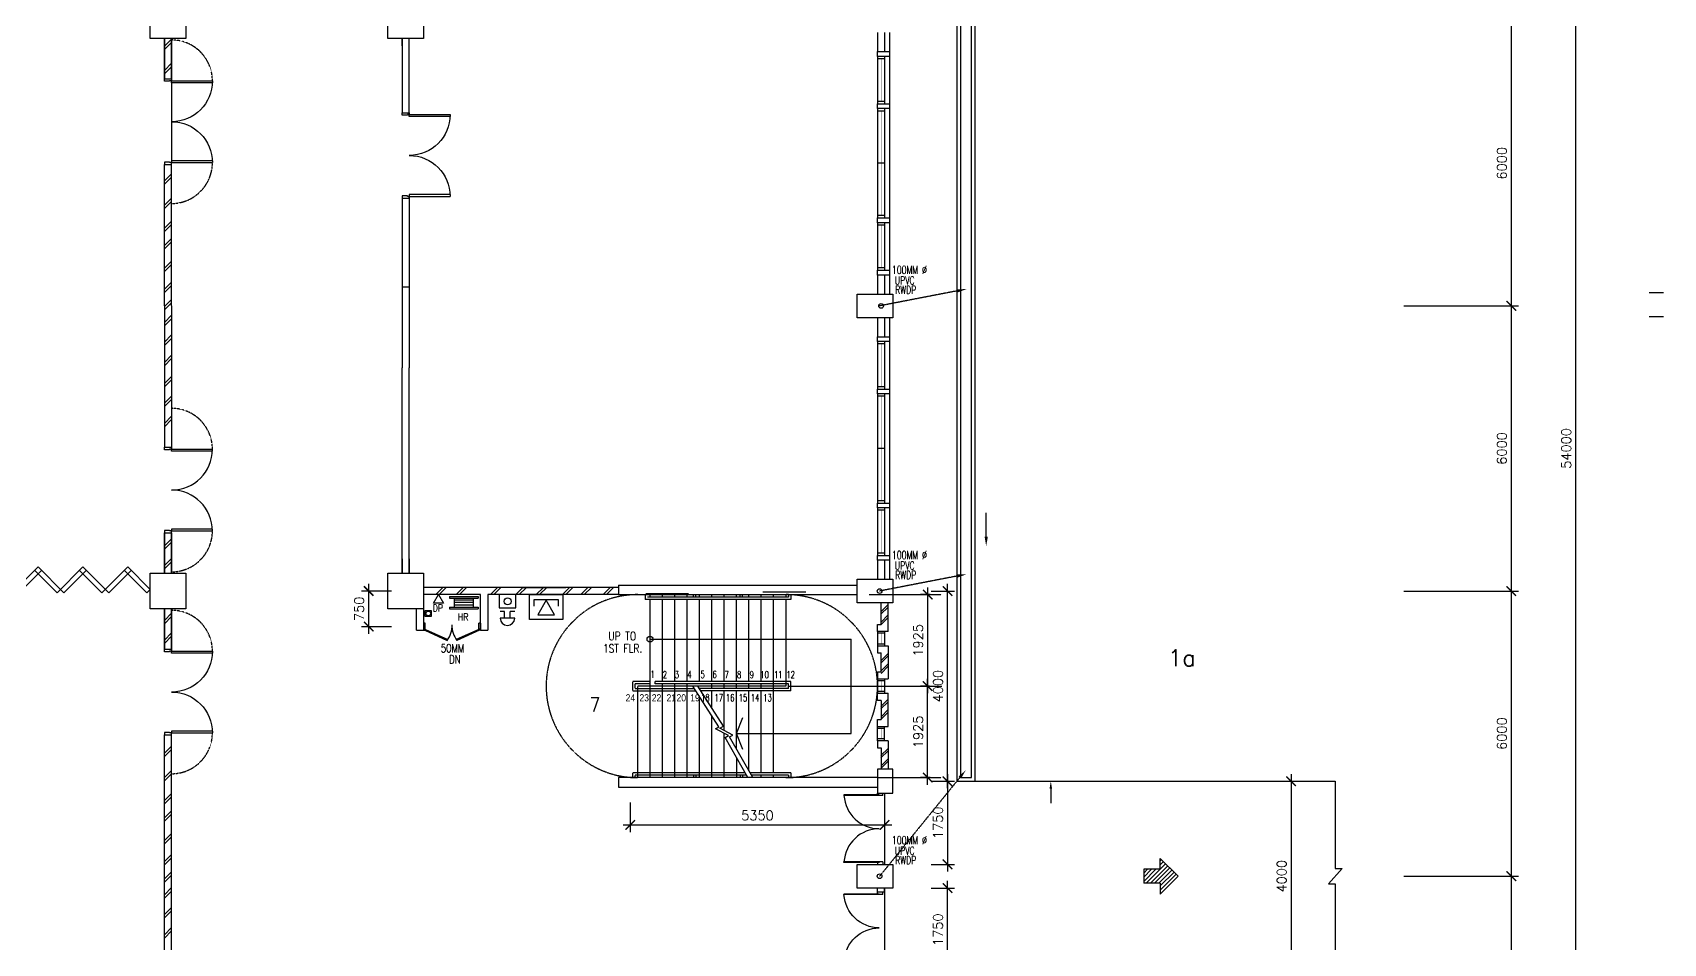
# Model space of a CAD drawing. Header units: feet. Extents: x 1463649 to 2957709, y -1501070 to -681589.
# Drawn here: x 1487370 to 1521673, y -821837 to -802674 of the extents above; entities that cross this region are included whole.
import ezdxf

# ---------------------------------------------------------------- set-up
doc = ezdxf.new("R2010")
doc.units = ezdxf.units.FT
doc.header["$LTSCALE"] = 13
doc.header["$MEASUREMENT"] = 0
for name, pattern in [('DIVIDE', [1.25, 0.5, -0.25, 0, -0.25, 0, -0.25]), ('HIDDEN', [0.375, 0.25, -0.125]), ('HIDDEN2', [0.1875, 0.125, -0.0625])]:
    doc.linetypes.add(name, pattern=pattern)
doc.layers.get('0').update_dxf_attribs({"linetype": 'CONTINUOUS'})
for name, color, linetype in [('-FF', 240, 'CONTINUOUS'), ('-HR', 4, 'CONTINUOUS'), ('AR1', 7, 'CONTINUOUS'), ('COL', 3, 'CONTINUOUS'), ('DIM', 7, 'CONTINUOUS'), ('DOOR', 5, 'CONTINUOUS'), ('DR', 7, 'CONTINUOUS'), ('DRAIN', 1, 'CONTINUOUS'), ('FIT', 5, 'CONTINUOUS'), ('GRID-T', 7, 'CONTINUOUS'), ('H', 1, 'CONTINUOUS'), ('partition', 7, 'CONTINUOUS'), ('PIPE', 5, 'DIVIDE'), ('PL', 5, 'CONTINUOUS'), ('RWDP', 145, 'CONTINUOUS'), ('SANI', 7, 'CONTINUOUS'), ('stair', 7, 'CONTINUOUS'), ('T25', 7, 'CONTINUOUS'), ('TEX', 2, 'CONTINUOUS'), ('WALL', 2, 'CONTINUOUS'), ('wall.2', 1, 'HIDDEN'), ('WIN', 5, 'CONTINUOUS')]:
    doc.layers.add(name, color=color, linetype=linetype)
doc.styles.add('ROMANS', font='romans')
doc.styles.get("Standard").update_dxf_attribs({"font": 'ROMANS.SHX'})
doc.styles.add('style5', font='dotfont.shx')
doc.dimstyles.new('STANDARD$0', dxfattribs={"dimscale": 0, "dimtxt": 8, "dimasz": 6, "dimexe": 1, "dimexo": 1, "dimgap": 3, "dimtad": 1, "dimdec": 0, "dimlfac": -1, "dimrnd": 1, "dimzin": 0, "dimdsep": 46, "dimtxsty": 'Standard', "dimcen": 0, "dimclrd": 5, "dimclre": 250, "dimadec": 0, "dimazin": 0, "dimtfac": 1, "dimtdec": 4, "dimtofl": 0, "dimtmove": 0, "dimatfit": 3, "dimfxl": 1, "dimtolj": 1, "dimtzin": 0, "dimarcsym": 0})

# ---------------------------------------------------------------- blocks, each defined once
blk = doc.blocks.new('_ARCHTICK')
at = {"color": 0, "linetype": 'ByBlock', "const_width": 0.15}
blk.add_lwpolyline([(-0.5, -0.5), (0.5, 0.5)], dxfattribs=at)
blk = doc.blocks.new('*D86')
at = {"layer": 'DIM', "color": 7, "lineweight": -2, "transparency": 16777216}
for p, q in [((1512693, -818424), (1513993, -818424)), ((1513843, -818274), (1513843, -822574)), ((1512693, -822424), (1513993, -822424))]:
    blk.add_line(p, q, dxfattribs=at)
at = {"layer": 'DIM', "color": 7, "lineweight": -2, "transparency": 16777216, "xscale": 200, "yscale": 200, "zscale": 200}
for p, rotation in [((1513843, -818424), 90), ((1513843, -822424), 270)]:
    blk.add_blockref('_ARCHTICK', p, dxfattribs=dict(at, rotation=rotation))
at = {"layer": 'DIM', "color": 7, "transparency": 16777216, "insert": (1513643, -820424), "char_height": 200, "attachment_point": 5, "rotation": 90, "style": 'ROMANS'}
blk.add_mtext('\\A1;4000', dxfattribs=at)
blk = doc.blocks.new('*D109')
at = {"layer": 'DIM', "color": 7, "lineweight": -2, "transparency": 16777216}
for p, q in [((1506271, -818424), (1506764, -818424)), ((1506614, -818274), (1506614, -820324)), ((1506271, -820174), (1506764, -820174))]:
    blk.add_line(p, q, dxfattribs=at)
at = {"layer": 'DIM', "color": 7, "lineweight": -2, "transparency": 16777216, "xscale": 200, "yscale": 200, "zscale": 200}
for p, rotation in [((1506614, -818424), 90), ((1506614, -820174), 270)]:
    blk.add_blockref('_ARCHTICK', p, dxfattribs=dict(at, rotation=rotation))
at = {"layer": 'DIM', "color": 7, "transparency": 16777216, "insert": (1506414, -819299), "char_height": 200, "attachment_point": 5, "rotation": 90, "style": 'ROMANS'}
blk.add_mtext('\\A1;1750', dxfattribs=at)
blk = doc.blocks.new('*D110')
at = {"layer": 'DIM', "color": 7, "lineweight": -2, "transparency": 16777216}
for p, q in [((1506271, -820674), (1506764, -820674)), ((1506614, -822574), (1506614, -820524)), ((1506271, -822424), (1506764, -822424))]:
    blk.add_line(p, q, dxfattribs=at)
at = {"layer": 'DIM', "color": 7, "lineweight": -2, "transparency": 16777216, "xscale": 200, "yscale": 200, "zscale": 200}
for p, rotation in [((1506614, -820674), 90), ((1506614, -822424), 270)]:
    blk.add_blockref('_ARCHTICK', p, dxfattribs=dict(at, rotation=rotation))
at = {"layer": 'DIM', "color": 7, "transparency": 16777216, "insert": (1506414, -821549), "char_height": 200, "attachment_point": 5, "rotation": 90, "style": 'ROMANS'}
blk.add_mtext('\\A1;1750', dxfattribs=at)
blk = doc.blocks.new('*D111')
at = {"layer": 'DIM', "color": 7, "lineweight": -2, "transparency": 16777216}
for p, q in [((1506614, -818574), (1506614, -814274)), ((1506271, -814424), (1506764, -814424)), ((1506271, -818424), (1506764, -818424))]:
    blk.add_line(p, q, dxfattribs=at)
at = {"layer": 'DIM', "color": 7, "lineweight": -2, "transparency": 16777216, "xscale": 200, "yscale": 200, "zscale": 200}
for p, rotation in [((1506614, -814424), 90), ((1506614, -818424), 270)]:
    blk.add_blockref('_ARCHTICK', p, dxfattribs=dict(at, rotation=rotation))
at = {"layer": 'DIM', "color": 7, "transparency": 16777216, "insert": (1506414, -816424), "char_height": 200, "attachment_point": 5, "rotation": 90, "style": 'ROMANS'}
blk.add_mtext('\\A1;4000', dxfattribs=at)
blk = doc.blocks.new('*D112')
at = {"layer": 'DIM', "color": 7, "lineweight": -2, "transparency": 16777216}
for p, q in [((1506251, -814499), (1506047, -814499)), ((1506197, -814349), (1506197, -816574)), ((1506235, -816424), (1506047, -816424))]:
    blk.add_line(p, q, dxfattribs=at)
at = {"layer": 'DIM', "color": 7, "lineweight": -2, "transparency": 16777216, "xscale": 200, "yscale": 200, "zscale": 200}
for p, rotation in [((1506197, -814499), 90), ((1506197, -816424), 270)]:
    blk.add_blockref('_ARCHTICK', p, dxfattribs=dict(at, rotation=rotation))
at = {"layer": 'DIM', "color": 7, "transparency": 16777216, "insert": (1505997, -815462), "char_height": 200, "attachment_point": 5, "rotation": 90, "style": 'ROMANS'}
blk.add_mtext('\\A1;1925', dxfattribs=at)
blk = doc.blocks.new('*D113')
at = {"layer": 'DIM', "color": 7, "lineweight": -2, "transparency": 16777216}
for p, q in [((1506197, -818499), (1506197, -816274)), ((1506235, -816424), (1506047, -816424)), ((1506251, -818349), (1506047, -818349))]:
    blk.add_line(p, q, dxfattribs=at)
at = {"layer": 'DIM', "color": 7, "lineweight": -2, "transparency": 16777216, "xscale": 200, "yscale": 200, "zscale": 200}
for p, rotation in [((1506197, -816424), 90), ((1506197, -818349), 270)]:
    blk.add_blockref('_ARCHTICK', p, dxfattribs=dict(at, rotation=rotation))
at = {"layer": 'DIM', "color": 7, "transparency": 16777216, "insert": (1505997, -817387), "char_height": 200, "attachment_point": 5, "rotation": 90, "style": 'ROMANS'}
blk.add_mtext('\\A1;1925', dxfattribs=at)
blk = doc.blocks.new('100FT')
at = {"layer": 'PIPE', "linetype": 'Continuous'}
blk.add_circle((0, 0), 50, dxfattribs=at)
blk = doc.blocks.new('A$C7CE3714C')
at = {"layer": 'FIT'}
blk.add_lwpolyline([(0, 0), (126, 0), (126, 126), (0, 126)], close=True, dxfattribs=at)
at = {"layer": 'FIT', "xscale": -1}
blk.add_blockref('100FT', (63, 66), dxfattribs=at)
blk = doc.blocks.new('*D114')
at = {"layer": 'DIM', "color": 7, "lineweight": -2, "transparency": 16777216}
for p, q in [((1494440, -815324), (1494440, -814274)), ((1494917, -814424), (1494290, -814424)), ((1494917, -815174), (1494290, -815174))]:
    blk.add_line(p, q, dxfattribs=at)
at = {"layer": 'DIM', "color": 7, "lineweight": -2, "transparency": 16777216, "xscale": 200, "yscale": 200, "zscale": 200}
for p, rotation in [((1494440, -814424), 90), ((1494440, -815174), 270)]:
    blk.add_blockref('_ARCHTICK', p, dxfattribs=dict(at, rotation=rotation))
at = {"layer": 'DIM', "color": 7, "transparency": 16777216, "insert": (1494240, -814799), "char_height": 200, "attachment_point": 5, "rotation": 90, "style": 'ROMANS'}
blk.add_mtext('\\A1;750', dxfattribs=at)
blk = doc.blocks.new('*D121')
at = {"layer": 'DIM', "color": 7, "lineweight": -2, "transparency": 16777216}
for p, q in [((1499942, -818876), (1499942, -819494)), ((1505292, -818876), (1505292, -819494)), ((1499792, -819344), (1505442, -819344))]:
    blk.add_line(p, q, dxfattribs=at)
at = {"layer": 'DIM', "color": 7, "lineweight": -2, "transparency": 16777216, "xscale": 200, "yscale": 200, "zscale": 200, "rotation": 180}
blk.add_blockref('_ARCHTICK', (1499942, -819344), dxfattribs=at)
at = {"layer": 'DIM', "color": 7, "lineweight": -2, "transparency": 16777216, "xscale": 200, "yscale": 200, "zscale": 200}
blk.add_blockref('_ARCHTICK', (1505292, -819344), dxfattribs=at)
at = {"layer": 'DIM', "color": 7, "transparency": 16777216, "insert": (1502617, -819144), "char_height": 200, "attachment_point": 5, "style": 'ROMANS'}
blk.add_mtext('\\A1;5350', dxfattribs=at)
blk = doc.blocks.new('DR-1800-B')
at = {"layer": 'DR'}
for p, q in [((-50, 0), (0, 0)), ((0, 0), (0, -150)), ((-1800, 0), (-1800, -150)), ((-1750, 0), (-1800, 0)), ((-1800, -150), (-1760, -150)), ((-1760, -150), (-1760, -110)), ((-1760, -110), (-1750, -110)), ((-1760, -150), (-1760, -1010)), ((-1720, -150), (-1760, -150)), ((-1750, -110), (-1750, 0)), ((-1720, -1009), (-1720, -150)), ((-80, -1009), (-80, -150)), ((-80, -150), (-40, -150)), ((-50, -110), (-50, 0)), ((-40, -110), (-50, -110)), ((-40, -150), (-40, -110)), ((-40, -150), (-40, -1010)), ((0, -150), (-40, -150))]:
    blk.add_line(p, q, dxfattribs=at)
for centre, start, end in [((-1760, -150), 270, 0), ((-40, -150), 180.0001, 270)]:
    blk.add_arc(centre, 860, start, end, dxfattribs=at)
blk = doc.blocks.new('D1500-1')
at = {"layer": 'DR'}
for p, q in [((38, 77), (38, 821)), ((38, 821), (50, 820)), ((50, 0), (50, 820)), ((1462, 821), (1450, 820)), ((1450, 0), (1450, 820)), ((1462, 77), (1462, 821)), ((38, 115), (0, 115)), ((50, 0), (0, 0)), ((50, 77), (38, 77)), ((1450, 77), (1462, 77)), ((1462, 115), (1500, 115)), ((1450, 0), (1500, 0))]:
    blk.add_line(p, q, dxfattribs=at)
for centre, start, end in [((5, 77), 0.0238, 86.5289), ((1495, 77), 93.4711, 179.9762)]:
    blk.add_arc(centre, 745, start, end, dxfattribs=at)
blk = doc.blocks.new('*D226')
at = {"layer": 'DIM', "color": 7, "lineweight": -2, "transparency": 16777216}
for p, q in [((1518473, -802274), (1518473, -808574)), ((1516212, -802424), (1518623, -802424)), ((1516212, -808424), (1518623, -808424))]:
    blk.add_line(p, q, dxfattribs=at)
at = {"layer": 'DIM', "color": 7, "lineweight": -2, "transparency": 16777216, "xscale": 200, "yscale": 200, "zscale": 200}
for p, rotation in [((1518473, -802424), 90), ((1518473, -808424), 270)]:
    blk.add_blockref('_ARCHTICK', p, dxfattribs=dict(at, rotation=rotation))
at = {"layer": 'DIM', "color": 7, "transparency": 16777216, "insert": (1518273, -805424), "char_height": 200, "attachment_point": 5, "rotation": 90, "style": 'ROMANS'}
blk.add_mtext('\\A1;6000', dxfattribs=at)
blk = doc.blocks.new('*D227')
at = {"layer": 'DIM', "color": 7, "lineweight": -2, "transparency": 16777216}
for p, q in [((1517080, -808424), (1518623, -808424)), ((1518473, -808274), (1518473, -814574)), ((1517080, -814424), (1518623, -814424))]:
    blk.add_line(p, q, dxfattribs=at)
at = {"layer": 'DIM', "color": 7, "lineweight": -2, "transparency": 16777216, "xscale": 200, "yscale": 200, "zscale": 200}
for p, rotation in [((1518473, -808424), 90), ((1518473, -814424), 270)]:
    blk.add_blockref('_ARCHTICK', p, dxfattribs=dict(at, rotation=rotation))
at = {"layer": 'DIM', "color": 7, "transparency": 16777216, "insert": (1518273, -811424), "char_height": 200, "attachment_point": 5, "rotation": 90, "style": 'ROMANS'}
blk.add_mtext('\\A1;6000', dxfattribs=at)
blk = doc.blocks.new('*D228')
at = {"layer": 'DIM', "color": 7, "lineweight": -2, "transparency": 16777216}
for p, q in [((1518473, -814274), (1518473, -820574)), ((1516212, -814424), (1518623, -814424)), ((1516212, -820424), (1518623, -820424))]:
    blk.add_line(p, q, dxfattribs=at)
at = {"layer": 'DIM', "color": 7, "lineweight": -2, "transparency": 16777216, "xscale": 200, "yscale": 200, "zscale": 200}
for p, rotation in [((1518473, -814424), 90), ((1518473, -820424), 270)]:
    blk.add_blockref('_ARCHTICK', p, dxfattribs=dict(at, rotation=rotation))
at = {"layer": 'DIM', "color": 7, "transparency": 16777216, "insert": (1518273, -817424), "char_height": 200, "attachment_point": 5, "rotation": 90, "style": 'ROMANS'}
blk.add_mtext('\\A1;6000', dxfattribs=at)
blk = doc.blocks.new('*D229')
at = {"layer": 'DIM', "color": 7, "lineweight": -2, "transparency": 16777216}
for p, q in [((1516212, -820424), (1518623, -820424)), ((1518473, -820274), (1518473, -826574)), ((1516212, -826424), (1518623, -826424))]:
    blk.add_line(p, q, dxfattribs=at)
at = {"layer": 'DIM', "color": 7, "lineweight": -2, "transparency": 16777216, "xscale": 200, "yscale": 200, "zscale": 200}
for p, rotation in [((1518473, -820424), 90), ((1518473, -826424), 270)]:
    blk.add_blockref('_ARCHTICK', p, dxfattribs=dict(at, rotation=rotation))
at = {"layer": 'DIM', "color": 7, "transparency": 16777216, "insert": (1518273, -823424), "char_height": 200, "attachment_point": 5, "rotation": 90, "style": 'ROMANS'}
blk.add_mtext('\\A1;6000', dxfattribs=at)
blk = doc.blocks.new('*D232')
at = {"layer": 'DIM', "color": 7, "lineweight": -2, "transparency": 16777216}
for p, q in [((1516599, -784424), (1519980, -784424)), ((1519830, -838574), (1519830, -784274)), ((1516599, -838424), (1519980, -838424))]:
    blk.add_line(p, q, dxfattribs=at)
at = {"layer": 'DIM', "color": 7, "lineweight": -2, "transparency": 16777216, "xscale": 200, "yscale": 200, "zscale": 200}
for p, rotation in [((1519830, -784424), 90), ((1519830, -838424), 270)]:
    blk.add_blockref('_ARCHTICK', p, dxfattribs=dict(at, rotation=rotation))
at = {"layer": 'DIM', "color": 7, "transparency": 16777216, "insert": (1519630, -811424), "char_height": 200, "attachment_point": 5, "rotation": 90, "style": 'ROMANS'}
blk.add_mtext('\\A1;54000', dxfattribs=at)
blk = doc.blocks.new('ALARM BELL')
at = {"layer": '-FF'}
for p, q in [((-159, 140), (153, 140)), ((-156, 0), (-60, 0)), ((-60, 140), (-60, 0)), ((60, 140), (60, 0)), ((60, 0), (152, 0))]:
    blk.add_line(p, q, dxfattribs=at)
blk.add_arc((-3, 135), 156, 1.8551, 178.1449, dxfattribs=at)
blk = doc.blocks.new('BREAK GLASS')
at = {"layer": '-FF'}
blk.add_lwpolyline([(-175, 281), (-175, 0), (175, 0), (175, 281)], close=True, dxfattribs=at)
blk.add_circle((2, 140), 73.3, dxfattribs=at)
blk = doc.blocks.new('FIREMAN INTERCOM')
at = {"layer": '-FF', "color": 3, "ltscale": 10}
for p, q in [((-350, 522), (350, 522)), ((-350, 0), (-350, 522)), ((350, 522), (350, 0)), ((350, 0), (-350, 0))]:
    blk.add_line(p, q, dxfattribs=at)
at = {"layer": '-FF', "ltscale": 10}
for p, q in [((-254, 281), (-254, 422)), ((-254, 422), (251, 422)), ((-1, 402), (-176, 100)), ((173, 100), (-1, 402)), ((251, 422), (251, 281)), ((-176, 100), (173, 100))]:
    blk.add_line(p, q, dxfattribs=at)

msp = doc.modelspace()

# ---------------------------------------------------------------- hatches: boundary and pattern name
at = {"layer": 'partition'}
h = msp.add_hatch(dxfattribs=at)
h.set_pattern_fill('ANSI31', color=0, scale=500, style=0)
h.set_pattern_definition([(45, (2173038.405, -1263356.09), (-44.194174, 44.194174), [])])
h.paths.add_polyline_path([(1511088.5, -820569.8), (1511088.5, -820800.6), (1511465, -820424.1), (1511088.5, -820047.6), (1511088.5, -820278.4), (1510741.4, -820278.4), (1510741.4, -820569.8)])

# ---------------------------------------------------------------- linework, layer by layer
at = {"layer": '-FF', "color": 0}
msp.add_lwpolyline([(1496012.8, -814677.1), (1495801.1, -814677.1), (1495907, -814493.8)], close=True, dxfattribs=at)
at = {"layer": '-HR', "color": 0}
for p, q in [((1496139.1, -814535.5), (1496739.1, -814535.5)), ((1496139.1, -814535.5), (1496139.1, -814575.5)), ((1496139.1, -814575.5), (1496739.1, -814575.5)), ((1496239.1, -814575.5), (1496239.1, -814760.9)), ((1496239.1, -814610.9), (1496639.1, -814610.9)), ((1496239.1, -814660.9), (1496639.1, -814660.9)), ((1496639.1, -814575.5), (1496639.1, -814760.9)), ((1496739.1, -814535.5), (1496739.1, -814575.5)), ((1496139.1, -814760.9), (1496739.1, -814760.9)), ((1496139.1, -814760.9), (1496139.1, -814800.9)), ((1496139.1, -814800.9), (1496739.1, -814800.9)), ((1496239.1, -814710.9), (1496639.1, -814710.9)), ((1496739.1, -814760.9), (1496739.1, -814800.9))]:
    msp.add_line(p, q, dxfattribs=at)
at = {"color": 0}
for p, q in [((1505392.2, -802674.1), (1505392.2, -808174.1)), ((1505392.2, -808674.1), (1505392.2, -814174.1)), ((1506817.2, -818424.1), (1514771.2, -818424.1)), ((1505292.2, -818674.1), (1505292.2, -820174.1)), ((1508787.2, -818584.1), (1508787.2, -818888.9)), ((1511088.5, -820278.4), (1511088.5, -820047.6)), ((1511088.5, -820047.6), (1511465, -820424.1)), ((1511088.5, -820278.4), (1510741.4, -820278.4)), ((1510741.4, -820278.4), (1510741.4, -820569.8)), ((1511088.5, -820800.6), (1511465, -820424.1)), ((1505292.2, -820674.1), (1505292.2, -822260.6)), ((1511088.5, -820569.8), (1510741.4, -820569.8)), ((1511088.5, -820569.8), (1511088.5, -820800.6))]:
    msp.add_line(p, q, dxfattribs=at)
msp.add_solid([(1508760.5, -818584.1), (1508813.8, -818584.1), (1508787.2, -818424.1)], dxfattribs=at)
at = {"layer": 'COL', "color": 0}
for p, q in [((1499697.2, -814299.1), (1504717.2, -814299.1)), ((1499697.2, -814499.1), (1504717.2, -814499.1)), ((1499697.2, -818349.1), (1499697.2, -818549.1)), ((1505142.2, -818349.1), (1499697.2, -818349.1)), ((1505142.2, -818174.1), (1505142.2, -818674.1)), ((1505467.2, -818174.1), (1505142.2, -818174.1)), ((1505467.2, -818674.1), (1505467.2, -818174.1)), ((1499697.2, -818549.1), (1505142.2, -818549.1)), ((1505142.2, -818674.1), (1505467.2, -818674.1))]:
    msp.add_line(p, q, dxfattribs=at)
for points in [[(1489842.2, -802049.1), (1490592.2, -802049.1), (1490592.2, -802799.1), (1489842.2, -802799.1)], [(1494842.2, -802049.1), (1495592.2, -802049.1), (1495592.2, -802799.1), (1494842.2, -802799.1)], [(1504717.2, -808174.1), (1505467.2, -808174.1), (1505467.2, -808674.1), (1504717.2, -808674.1)], [(1489842.2, -814049.1), (1490592.2, -814049.1), (1490592.2, -814799.1), (1489842.2, -814799.1)], [(1494842.2, -814049.1), (1495592.2, -814049.1), (1495592.2, -814799.1), (1494842.2, -814799.1)], [(1504717.2, -814174.1), (1505467.2, -814174.1), (1505467.2, -814674.1), (1504717.2, -814674.1)], [(1504717.2, -820174.1), (1505467.2, -820174.1), (1505467.2, -820674.1), (1504717.2, -820674.1)]]:
    msp.add_lwpolyline(points, close=True, dxfattribs=at)
msp.add_lwpolyline([(1499697.2, -814299.1), (1499697.2, -814499.1)], dxfattribs=at)
at = {"layer": 'DIM', "color": 0, "linetype": 'HIDDEN'}
for p, q in [((1504967.2, -814499.1), (1506483.2, -814499.1)), ((1503267.2, -816424.1), (1506494.2, -816424.1)), ((1505142.2, -818349.1), (1506483.2, -818349.1))]:
    msp.add_line(p, q, dxfattribs=at)
at = {"layer": 'DIM', "color": 0, "linetype": 'Continuous'}
msp.add_lwpolyline([(1490292.2, -803729.1), (1490292.2, -805369.1)], dxfattribs=at)
at = {"layer": 'DOOR', "color": 0}
for p, q in [((1495630.2, -815100.1), (1495592.2, -815100.1)), ((1495592.2, -815250.1), (1495617.2, -815250.1)), ((1495617.2, -815250.1), (1495617.2, -815225.1)), ((1495617.2, -815225.1), (1495630.2, -815225.1)), ((1495631, -815229.3), (1495617.2, -815250.1)), ((1495617.2, -815250.1), (1496088.1, -815463.4)), ((1495630.2, -815225.1), (1495630.2, -815100.1)), ((1495631, -815229.3), (1496103, -815443.3)), ((1496753.3, -815229.3), (1496281.3, -815443.3)), ((1496767.2, -815250.1), (1496296.2, -815463.4)), ((1496753.3, -815229.3), (1496767.2, -815250.1)), ((1496754.2, -815225.1), (1496754.2, -815100.1)), ((1496792.2, -815100.1), (1496754.2, -815100.1)), ((1496767.2, -815225.1), (1496754.2, -815225.1)), ((1496767.2, -815250.1), (1496767.2, -815225.1)), ((1496792.2, -815250.1), (1496767.2, -815250.1))]:
    msp.add_line(p, q, dxfattribs=at)
for centre, start, end in [((1495694.8, -815156.4), 322.03455, 2.4491), ((1496689.6, -815156.4), 177.5509, 217.96545)]:
    msp.add_arc(centre, 499, start, end, dxfattribs=at)
at = {"layer": 'DR', "color": 0}
msp.add_line((1495142.2, -808024.1), (1495292.2, -808024.1), dxfattribs=at)
at = {"layer": 'DR', "color": 0, "linetype": 'HIDDEN2'}
for centre, start, end in [((1490292.2, -803689.1), 0, 89.99993), ((1490292.2, -805409.1), 270.00007, 0), ((1490292.2, -811439.1), 0, 89.99993), ((1490292.2, -813159.1), 270.00007, 0), ((1490292.2, -815689.1), 0, 89.99993), ((1490292.2, -817407.5), 270.00007, 0)]:
    msp.add_arc(centre, 860, start, end, dxfattribs=at)
at = {"layer": 'DRAIN', "color": 0}
for p, q in [((1506817.2, -818424.1), (1506817.2, -791499.1)), ((1506892.2, -818349.1), (1506892.2, -791574.1)), ((1507122.2, -818349.1), (1507122.2, -791804.1)), ((1507197.2, -818424.1), (1507197.2, -791879.1)), ((1506892.2, -818349.1), (1507122.2, -818349.1))]:
    msp.add_line(p, q, dxfattribs=at)
msp.add_lwpolyline([(1507428.3, -813282.2), (1507428.3, -812778.6)], dxfattribs=at)
msp.add_solid([(1507461.7, -813282.2), (1507428.3, -813482.2), (1507395, -813282.2)], dxfattribs=at)
at = {"layer": 'GRID-T', "color": 0}
for p, q in [((1521672.6, -808149.3), (1521377, -808149.3)), ((1521672.6, -808652.2), (1521377, -808652.2))]:
    msp.add_line(p, q, dxfattribs=at)
at = {"layer": 'H', "color": 0}
for p, q in [((1490142.2, -802960), (1490292.2, -802810)), ((1490142.2, -803030.7), (1490292.2, -802880.7)), ((1490142.2, -803470.4), (1490292.2, -803320.4)), ((1490142.2, -803541.1), (1490292.2, -803391.1)), ((1490142.2, -805794.1), (1490292.2, -805644.1)), ((1490142.2, -805864.8), (1490292.2, -805714.8)), ((1490142.2, -806304.5), (1490292.2, -806154.5)), ((1490142.2, -806375.2), (1490292.2, -806225.2)), ((1490142.2, -806788.3), (1490292.2, -806638.3)), ((1490142.2, -806859), (1490292.2, -806709)), ((1490142.2, -807153.9), (1490292.2, -807003.9)), ((1490142.2, -807224.6), (1490292.2, -807074.6)), ((1490142.2, -807629.7), (1490292.2, -807479.7)), ((1490142.2, -807700.4), (1490292.2, -807550.4)), ((1490142.2, -808072.3), (1490292.2, -807922.3)), ((1490142.2, -808143), (1490292.2, -807993)), ((1490142.2, -808437.9), (1490292.2, -808287.9)), ((1490142.2, -808508.6), (1490292.2, -808358.6)), ((1490142.2, -808772.2), (1490292.2, -808622.2)), ((1490142.2, -808842.9), (1490292.2, -808692.9)), ((1490142.2, -809186.1), (1490292.2, -809036.1)), ((1490142.2, -809256.8), (1490292.2, -809106.8)), ((1490142.2, -809612.1), (1490292.2, -809462.1)), ((1490142.2, -809682.8), (1490292.2, -809532.8)), ((1490142.2, -810056.5), (1490292.2, -809906.5)), ((1490142.2, -810127.2), (1490292.2, -809977.2)), ((1490142.2, -810470.4), (1490292.2, -810320.4)), ((1490142.2, -810541.1), (1490292.2, -810391.1)), ((1490142.2, -810896.4), (1490292.2, -810746.4)), ((1490142.2, -810967.1), (1490292.2, -810817.1)), ((1490142.2, -813473.3), (1490292.2, -813323.3)), ((1490142.2, -813544), (1490292.2, -813394)), ((1490142.2, -813887.9), (1490292.2, -813737.9)), ((1490142.2, -813958.6), (1490292.2, -813808.6)), ((1495999.6, -814349.1), (1495849.6, -814499.1)), ((1496070.3, -814349.1), (1495920.3, -814499.1)), ((1496428.6, -814349.1), (1496278.6, -814499.1)), ((1496499.3, -814349.1), (1496349.3, -814499.1)), ((1497148.5, -814349.1), (1496998.5, -814499.1)), ((1497219.2, -814349.1), (1497069.2, -814499.1)), ((1497684.6, -814349.1), (1497534.6, -814499.1)), ((1497755.3, -814349.1), (1497605.3, -814499.1)), ((1498113.6, -814349.1), (1497963.6, -814499.1)), ((1498184.3, -814349.1), (1498034.3, -814499.1)), ((1498662.5, -814349.1), (1498512.5, -814499.1)), ((1498733.2, -814349.1), (1498583.2, -814499.1)), ((1499052.1, -814349.1), (1498902.1, -814499.1)), ((1499122.8, -814349.1), (1498972.8, -814499.1)), ((1499520.7, -814349.1), (1499370.7, -814499.1)), ((1499591.5, -814349.1), (1499441.5, -814499.1)), ((1490142.2, -815040.3), (1490292.2, -814890.3)), ((1490142.2, -815111), (1490292.2, -814961)), ((1505215, -814859.9), (1505365, -814709.9)), ((1505215, -814911.6), (1505365, -814761.6)), ((1505217.2, -815076.6), (1505367.2, -814926.6)), ((1505217.2, -815128.3), (1505367.2, -814978.3)), ((1490142.2, -815454.9), (1490292.2, -815304.9)), ((1490142.2, -815525.6), (1490292.2, -815375.6)), ((1505215, -815888.5), (1505365, -815738.5)), ((1505215, -815940.2), (1505365, -815790.2)), ((1505217.2, -816105.3), (1505367.2, -815955.3)), ((1505217.2, -816156.9), (1505367.2, -816006.9)), ((1505215, -816851), (1505365, -816701)), ((1505215, -816902.7), (1505365, -816752.7)), ((1505217.2, -817067.8), (1505367.2, -816917.8)), ((1505217.2, -817119.4), (1505367.2, -816969.4)), ((1490142.2, -817836.4), (1490292.2, -817686.4)), ((1490142.2, -817907.1), (1490292.2, -817757.1)), ((1505215, -817884.2), (1505365, -817734.2)), ((1505215, -817935.9), (1505365, -817785.9)), ((1505217.2, -818100.9), (1505367.2, -817950.9)), ((1505217.2, -818152.6), (1505367.2, -818002.6)), ((1490142.2, -818346.8), (1490292.2, -818196.8)), ((1490142.2, -818417.5), (1490292.2, -818267.5)), ((1490142.2, -818830.6), (1490292.2, -818680.6)), ((1490142.2, -818901.3), (1490292.2, -818751.3)), ((1490142.2, -819196.2), (1490292.2, -819046.2)), ((1490142.2, -819266.9), (1490292.2, -819116.9)), ((1490142.2, -819672), (1490292.2, -819522)), ((1490142.2, -819742.7), (1490292.2, -819592.7)), ((1490142.2, -820114.6), (1490292.2, -819964.6)), ((1490142.2, -820185.4), (1490292.2, -820035.4)), ((1490142.2, -820480.2), (1490292.2, -820330.2)), ((1490142.2, -820550.9), (1490292.2, -820400.9)), ((1490142.2, -820814.5), (1490292.2, -820664.5)), ((1490142.2, -820885.3), (1490292.2, -820735.3)), ((1490142.2, -821228.5), (1490292.2, -821078.5)), ((1490142.2, -821299.2), (1490292.2, -821149.2)), ((1490142.2, -821654.5), (1490292.2, -821504.5)), ((1490142.2, -821725.2), (1490292.2, -821575.2))]:
    msp.add_line(p, q, dxfattribs=at)
at = {"layer": 'PL', "color": 0}
for p, q in [((1505142.2, -815274.1), (1505142.2, -815574.1)), ((1505292.2, -815312.1), (1505142.2, -815312.1)), ((1505292.2, -815274.1), (1505292.2, -815574.1)), ((1505142.2, -816274.1), (1505142.2, -816574.1)), ((1505292.2, -816312.1), (1505142.2, -816312.1)), ((1505292.2, -816274.1), (1505292.2, -816574.1)), ((1505292.2, -816536.1), (1505142.2, -816536.1)), ((1505140.8, -817574.1), (1505140.8, -817274.1)), ((1505292.2, -817574.1), (1505292.2, -817274.1)), ((1505292.2, -817536.1), (1505142.2, -817536.1))]:
    msp.add_line(p, q, dxfattribs=at)
at = {"layer": 'RWDP', "color": 0, "linetype": 'HIDDEN'}
for p, q in [((1506820.7, -808108), (1505185.9, -808424.1)), ((1506820.6, -814108), (1505185.9, -814424.1)), ((1506872.9, -818348.2), (1505185.9, -820424.1))]:
    msp.add_line(p, q, dxfattribs=at)
at = {"layer": 'RWDP', "color": 0}
for centre in [(1505217.2, -808424.1), (1505185.9, -814424.1), (1505185.9, -820424.1)]:
    msp.add_circle(centre, 50, dxfattribs=at)
at = {"layer": 'RWDP', "color": 0, "linetype": 'HIDDEN'}
for points in [[(1506814.3, -808075.2), (1506827, -808140.7), (1507017, -808070)], [(1506814.3, -814075.2), (1506827, -814140.7), (1507017, -814070)], [(1506847, -818327.2), (1506898.7, -818369.2), (1506999, -818193)]]:
    msp.add_solid(points, dxfattribs=at)
at = {"layer": 'SANI', "color": 0}
msp.add_lwpolyline([(1514771.2, -818424.1), (1514771.2, -820261.8), (1514915.9, -820261.8), (1514626.4, -820586.4), (1514771.2, -820586.4), (1514771.2, -822424.1), (1506817.2, -822424.1)], dxfattribs=at)
at = {"layer": 'stair', "color": 0}
for p, q in [((1500257.2, -814499.1), (1500257.2, -814599.1)), ((1503317.2, -814599.1), (1500257.2, -814599.1)), ((1503267.2, -814549.1), (1500307.2, -814549.1)), ((1500357.2, -814549.1), (1500357.2, -814499.1)), ((1500357.2, -816424.1), (1500357.2, -814599.1)), ((1500617.2, -814549.1), (1500617.2, -814499.1)), ((1500617.2, -816324.1), (1500617.2, -814599.1)), ((1500877.2, -814549.1), (1500877.2, -814499.1)), ((1500877.2, -816324.1), (1500877.2, -814599.1)), ((1501137.2, -814549.1), (1501137.2, -814499.1)), ((1501137.2, -816324.1), (1501137.2, -814599.1)), ((1501268.8, -814549.1), (1501268.8, -814499.1)), ((1501318.8, -814549.1), (1501318.8, -814499.1)), ((1501397.2, -814549.1), (1501397.2, -814499.1)), ((1501397.2, -816324.1), (1501397.2, -814599.1)), ((1501657.2, -814549.1), (1501657.2, -814499.1)), ((1501657.2, -816324.1), (1501657.2, -814599.1)), ((1501917.2, -814549.1), (1501917.2, -814499.1)), ((1501917.2, -816324.1), (1501917.2, -814599.1)), ((1502177.2, -814549.1), (1502177.2, -814499.1)), ((1502177.2, -816324.1), (1502177.2, -814599.1)), ((1502255.5, -814549.1), (1502255.5, -814499.1)), ((1502305.5, -814549.1), (1502305.5, -814499.1)), ((1502437.2, -814549.1), (1502437.2, -814499.1)), ((1502437.2, -816324.1), (1502437.2, -814599.1)), ((1502697.2, -814549.1), (1502697.2, -814499.1)), ((1502697.2, -816324.1), (1502697.2, -814599.1)), ((1502957.2, -814549.1), (1502957.2, -814499.1)), ((1502957.2, -818249.1), (1502957.2, -814599.1)), ((1503217.2, -814499.1), (1503217.2, -814549.1)), ((1503217.2, -814599.1), (1503217.2, -816424.1)), ((1503267.2, -814499.1), (1503267.2, -814549.1)), ((1503317.2, -814499.1), (1503317.2, -814599.1)), ((1500357.2, -815436.6), (1504589.7, -815436.6)), ((1504589.7, -817420.7), (1504589.7, -815436.6)), ((1503317.2, -816324.1), (1500467.2, -816324.1)), ((1500467.2, -816374.1), (1500467.2, -816324.1)), ((1503267.2, -816374.1), (1500467.2, -816374.1)), ((1500617.2, -816424.1), (1500617.2, -816374.1)), ((1500877.2, -816424.1), (1500877.2, -816374.1)), ((1500877.2, -816424.1), (1500877.2, -816374.1)), ((1501137.2, -816424.1), (1501137.2, -816374.1)), ((1501137.2, -816424.1), (1501137.2, -816374.1)), ((1501657.2, -816424.1), (1501657.2, -816374.1)), ((1501917.2, -816424.1), (1501917.2, -816374.1)), ((1502177.2, -816424.1), (1502177.2, -816374.1)), ((1502437.2, -816424.1), (1502437.2, -816374.1)), ((1502697.2, -816424.1), (1502697.2, -816374.1)), ((1502957.2, -816424.1), (1502957.2, -816374.1)), ((1503267.2, -816474.1), (1503267.2, -816374.1)), ((1503317.2, -816524.1), (1503317.2, -816324.1)), ((1503217.2, -816424.1), (1500357.2, -816424.1)), ((1503267.2, -816474.1), (1501392.9, -816474.1)), ((1503217.2, -816424.1), (1501417.8, -816424.1)), ((1503317.2, -816524.1), (1501424.9, -816524.1)), ((1501657.2, -816474.1), (1501657.2, -816424.1)), ((1501657.2, -816474.1), (1501657.2, -816428.5)), ((1501657.2, -816887.7), (1501657.2, -816524.1)), ((1501917.2, -816474.1), (1501917.2, -816424.1)), ((1501917.2, -816474.1), (1501917.2, -816424.1)), ((1501917.2, -817356), (1501917.2, -816524.1)), ((1502177.2, -816474.1), (1502177.2, -816424.1)), ((1502177.2, -816474.1), (1502177.2, -816424.1)), ((1502177.2, -817752.5), (1502177.2, -816524.1)), ((1502437.2, -816474.1), (1502437.2, -816424.1)), ((1502437.2, -816474.1), (1502437.2, -816424.1)), ((1502437.2, -818207.4), (1502437.2, -816524.1)), ((1502697.2, -816474.1), (1502697.2, -816424.1)), ((1502697.2, -816474.1), (1502697.2, -816424.1)), ((1502697.2, -818249.1), (1502697.2, -816524.1)), ((1502957.2, -816474.1), (1502957.2, -816424.1)), ((1502957.2, -816474.1), (1502957.2, -816424.1)), ((1502177.2, -817420.7), (1504589.7, -817420.7)), ((1503317.2, -818249.1), (1502461, -818249.1)), ((1503267.2, -818299.1), (1502489.6, -818299.1)), ((1502697.2, -818349.1), (1502697.2, -818299.1)), ((1502957.2, -818349.1), (1502957.2, -818299.1)), ((1503267.2, -818299.1), (1503267.2, -818349.1)), ((1503317.2, -818249.1), (1503317.2, -818349.1))]:
    msp.add_line(p, q, dxfattribs=at)
at = {"layer": 'stair', "color": 0, "linetype": 'HIDDEN'}
for p, q in [((1499997.2, -816524.1), (1499997.2, -816324.1)), ((1500357.2, -816324.1), (1499997.2, -816324.1)), ((1500047.2, -816474.1), (1500047.2, -816374.1)), ((1500357.2, -816374.1), (1500047.2, -816374.1)), ((1499997.2, -816524.1), (1501324.2, -816524.1)), ((1500047.2, -816474.1), (1501292.3, -816474.1)), ((1500097.2, -818349.1), (1500097.2, -816424.1)), ((1500392.2, -816424.1), (1500097.2, -816424.1)), ((1500357.2, -818349.1), (1500357.2, -816424.1)), ((1500617.2, -818349.1), (1500617.2, -816424.1)), ((1500877.2, -818349.1), (1500877.2, -816424.1)), ((1501137.2, -818349.1), (1501137.2, -816424.1)), ((1501397.2, -818349.1), (1501397.2, -816626.8)), ((1501657.2, -818349.1), (1501657.2, -817046)), ((1501917.2, -818349.1), (1501917.2, -817418)), ((1502184.7, -818349.1), (1502184.7, -817928.4)), ((1499997.2, -818349.1), (1499997.2, -818249.1)), ((1502360.5, -818249.1), (1499997.2, -818249.1)), ((1500047.2, -818349.1), (1500047.2, -818299.1)), ((1502389.1, -818299.1), (1500047.2, -818299.1)), ((1501268.8, -818299.1), (1501268.8, -818349.1)), ((1501318.8, -818299.1), (1501318.8, -818349.1)), ((1502255.5, -818299.1), (1502255.5, -818349.1)), ((1502305.5, -818299.1), (1502305.5, -818349.1))]:
    msp.add_line(p, q, dxfattribs=at)
at = {"layer": 'stair', "color": 0}
for points in [[(1502417.7, -818349.1), (1501936.4, -817507.2), (1502008.6, -817465.9), (1501735.2, -817322.8), (1501807.4, -817281.5), (1501260.4, -816424.1)], [(1502518.2, -818349.1), (1502029.3, -817493.8), (1502101.5, -817452.5), (1501828, -817309.4), (1501900.3, -817268.1), (1501361, -816424.1)]]:
    msp.add_lwpolyline(points, dxfattribs=at)
at = {"layer": 'stair', "color": 0, "linetype": 'Continuous'}
msp.add_lwpolyline([(1502311.9, -817757.7), (1502177.2, -817420.7), (1502311.9, -817083.6)], dxfattribs=at)
msp.add_circle((1500357.2, -815436.6), 62.5, dxfattribs=at)
at = {"layer": 'stair', "color": 0, "linetype": 'HIDDEN'}
for centre, start, end in [((1500097.2, -816424.1), 90, 270), ((1503217.2, -816424.1), 270, 90)]:
    msp.add_arc(centre, 1925, start, end, dxfattribs=at)
at = {"layer": 'WALL', "color": 0}
for p, q in [((1505142.2, -802674.1), (1505142.2, -803074.1)), ((1505292.2, -802674.1), (1505292.2, -803074.1)), ((1490142.2, -802799.1), (1490142.2, -803649.1)), ((1490142.2, -803649.1), (1490142.2, -802799.1)), ((1490292.2, -802799.1), (1490292.2, -803649.1)), ((1490292.2, -803649.1), (1490292.2, -802799.1)), ((1495142.2, -802949.1), (1495142.2, -802799.1)), ((1495292.2, -804359.1), (1495292.2, -802799.1)), ((1490142.2, -803649.1), (1490292.2, -803649.1)), ((1490142.2, -808424.1), (1490142.2, -805449.1)), ((1490292.2, -808424.1), (1490292.2, -805449.1)), ((1495142.2, -806109.1), (1495142.2, -809724.1)), ((1495292.2, -806079.1), (1495292.2, -809724.1)), ((1505142.2, -807774.1), (1505142.2, -808174.1)), ((1505292.2, -807774.1), (1505292.2, -808174.1)), ((1495142.2, -808024.1), (1495142.2, -808174.1)), ((1495142.2, -808024.1), (1495142.2, -808824.1)), ((1495292.2, -808024.1), (1495292.2, -808174.1)), ((1495292.2, -808024.1), (1495292.2, -808824.1)), ((1490142.2, -808424.1), (1490142.2, -811399.1)), ((1490292.2, -808424.1), (1490292.2, -811399.1)), ((1505142.2, -808674.1), (1505142.2, -809074.1)), ((1505292.2, -808674.1), (1505292.2, -809074.1)), ((1495142.2, -812849.1), (1495142.2, -809724.1)), ((1495292.2, -812849.1), (1495292.2, -809724.1)), ((1495142.2, -814049.1), (1495142.2, -810924.1)), ((1495292.2, -814049.1), (1495292.2, -810924.1)), ((1490142.2, -814049.1), (1490142.2, -813199.1)), ((1490142.2, -813199.1), (1490292.2, -813199.1)), ((1490142.2, -813199.1), (1490142.2, -814049.1)), ((1490292.2, -814049.1), (1490292.2, -813199.1)), ((1490292.2, -813199.1), (1490292.2, -814049.1)), ((1495142.2, -813749.1), (1495142.2, -814049.1)), ((1495142.2, -814049.1), (1495142.2, -813899.1)), ((1495292.2, -813749.1), (1495292.2, -814049.1)), ((1495292.2, -814049.1), (1495292.2, -813899.1)), ((1505142.2, -813774.1), (1505142.2, -814174.1)), ((1505292.2, -813774.1), (1505292.2, -814174.1)), ((1499697.2, -814349.1), (1495592.2, -814349.1)), ((1496792.2, -814499.1), (1495592.2, -814499.1)), ((1496492.2, -814499.1), (1495817.2, -814499.1)), ((1496792.2, -815250.1), (1496792.2, -814499.1)), ((1496942.2, -814499.1), (1496942.2, -815250.1)), ((1499697.2, -814499.1), (1496942.2, -814499.1)), ((1505367.2, -815274.1), (1505367.2, -814674.1)), ((1490142.2, -814799.1), (1490142.2, -815649.1)), ((1490142.2, -815649.1), (1490142.2, -814799.1)), ((1490292.2, -814799.1), (1490292.2, -815649.1)), ((1490292.2, -815649.1), (1490292.2, -814799.1)), ((1495442.2, -815249.1), (1495442.2, -814799.1)), ((1495592.2, -814799.1), (1495592.2, -815250.1)), ((1495442.2, -815249.1), (1495592.2, -815249.1)), ((1495592.2, -815100.1), (1495592.2, -815100.1)), ((1496792.2, -815100.1), (1496792.2, -815100.1)), ((1496792.2, -815100.1), (1496792.2, -815250.1)), ((1496792.2, -815250.1), (1496942.2, -815250.1)), ((1505142.2, -815124.1), (1505217.2, -815124.1)), ((1505142.2, -815274.1), (1505142.2, -815124.1)), ((1505367.2, -815274.1), (1505142.2, -815274.1)), ((1490142.2, -815649.1), (1490292.2, -815649.1)), ((1505142.2, -815574.1), (1505142.2, -815724.1)), ((1505142.2, -815574.1), (1505367.2, -815574.1)), ((1505367.2, -815574.1), (1505367.2, -816274.1)), ((1505142.2, -815724.1), (1505217.2, -815724.1)), ((1505217.2, -816124.1), (1505217.2, -815724.1)), ((1505142.2, -816124.1), (1505217.2, -816124.1)), ((1505217.2, -816724.1), (1505142.2, -816724.1)), ((1505217.2, -816724.1), (1505217.2, -817124.1)), ((1505367.2, -817274.1), (1505367.2, -816574.1)), ((1505142.2, -817274.1), (1505142.2, -817124.1)), ((1505142.2, -817124.1), (1505217.2, -817124.1)), ((1505142.2, -817274.1), (1505367.2, -817274.1)), ((1490142.2, -823399.1), (1490142.2, -817449.1)), ((1490292.2, -823399.1), (1490292.2, -817449.1)), ((1505367.2, -817574.1), (1505142.2, -817574.1)), ((1505142.2, -817574.1), (1505142.2, -817724.1)), ((1505142.2, -817724.1), (1505217.2, -817724.1)), ((1505217.2, -817724.1), (1505217.2, -818174.1)), ((1505367.2, -817574.1), (1505367.2, -818174.1)), ((1505142.2, -820760.6), (1505142.2, -820674.1)), ((1505142.2, -820760.6), (1505142.2, -820674.1)), ((1505292.2, -820760.6), (1505142.2, -820760.6)), ((1505292.2, -820760.6), (1505292.2, -820674.1)), ((1505292.2, -820760.6), (1505292.2, -820674.1))]:
    msp.add_line(p, q, dxfattribs=at)
at = {"layer": 'WALL', "color": 0, "linetype": 'Continuous'}
msp.add_line((1495142.2, -802799.1), (1495142.2, -804359.1), dxfattribs=at)
at = {"layer": 'WALL', "color": 7, "linetype": 'Continuous'}
for p, q in [((1497684.6, -814349.1), (1498584.6, -814349.1)), ((1500269.5, -814472.1), (1501169.5, -814472.1)), ((1502731.2, -814441.3), (1503631.2, -814441.3))]:
    msp.add_line(p, q, dxfattribs=at)
at = {"layer": 'WALL', "color": 0}
for points in [[(1505392.2, -803174.1), (1505142.2, -803174.1), (1505142.2, -803074.1), (1505392.2, -803074.1)], [(1505392.2, -804274.1), (1505142.2, -804274.1), (1505142.2, -804174.1), (1505392.2, -804174.1)], [(1505392.2, -806674.1), (1505142.2, -806674.1), (1505142.2, -806574.1), (1505392.2, -806574.1)], [(1505392.2, -807774.1), (1505142.2, -807774.1), (1505142.2, -807674.1), (1505392.2, -807674.1)], [(1505392.2, -809174.1), (1505142.2, -809174.1), (1505142.2, -809074.1), (1505392.2, -809074.1)], [(1505392.2, -810274.1), (1505142.2, -810274.1), (1505142.2, -810174.1), (1505392.2, -810174.1)], [(1505392.2, -812674.1), (1505142.2, -812674.1), (1505142.2, -812574.1), (1505392.2, -812574.1)], [(1505392.2, -813774.1), (1505142.2, -813774.1), (1505142.2, -813674.1), (1505392.2, -813674.1)]]:
    msp.add_lwpolyline(points, close=True, dxfattribs=at)
for points in [[(1505217.2, -815124.1), (1505217.2, -814674.1)], [(1505142.2, -816124.1), (1505142.2, -816274.1), (1505367.2, -816274.1)], [(1505142.2, -816724.1), (1505142.2, -816574.1), (1505367.2, -816574.1)]]:
    msp.add_lwpolyline(points, dxfattribs=at)
at = {"layer": 'wall.2', "color": 0, "ltscale": 1500}
for p, q in [((1486945, -814459.5), (1487486.8, -813917.7)), ((1487086.4, -814459.5), (1487557.5, -813988.4)), ((1487887.2, -814459.5), (1487416.1, -813988.4)), ((1488028.6, -814459.5), (1487486.8, -813917.7)), ((1487887.2, -814459.5), (1488428.9, -813917.7)), ((1488028.6, -814459.5), (1488499.7, -813988.4)), ((1488829.3, -814459.5), (1488358.2, -813988.4)), ((1488970.7, -814459.5), (1488428.9, -813917.7)), ((1488829.3, -814459.5), (1489371.1, -813917.7)), ((1488970.7, -814459.5), (1489441.8, -813988.4)), ((1489771.5, -814459.5), (1489300.4, -813988.4)), ((1489842.2, -814388.7), (1489371.1, -813917.7)), ((1489771.5, -814459.5), (1489842.2, -814388.7))]:
    msp.add_line(p, q, dxfattribs=at)
at = {"layer": 'WIN', "color": 0}
for p, q in [((1505142.2, -803174.1), (1505142.2, -804174.1)), ((1505292.2, -803224.1), (1505142.2, -803224.1)), ((1505292.2, -803174.1), (1505292.2, -804174.1)), ((1505292.2, -804124.1), (1505142.2, -804124.1)), ((1505142.2, -804274.1), (1505142.2, -806574.1)), ((1505292.2, -804324.1), (1505142.2, -804324.1)), ((1505292.2, -804274.1), (1505292.2, -806574.1)), ((1505292.2, -805424.1), (1505142.2, -805424.1)), ((1505292.2, -806524.1), (1505142.2, -806524.1)), ((1505142.2, -806674.1), (1505142.2, -807674.1)), ((1505292.2, -806724.1), (1505142.2, -806724.1)), ((1505292.2, -806674.1), (1505292.2, -807674.1)), ((1505292.2, -807624.1), (1505142.2, -807624.1)), ((1505142.2, -809174.1), (1505142.2, -810174.1)), ((1505292.2, -809174.1), (1505292.2, -810174.1)), ((1505292.2, -809224.1), (1505142.2, -809224.1)), ((1505292.2, -810124.1), (1505142.2, -810124.1)), ((1505142.2, -810274.1), (1505142.2, -812574.1)), ((1505292.2, -810324.1), (1505142.2, -810324.1)), ((1505292.2, -810274.1), (1505292.2, -812574.1)), ((1505292.2, -811424.1), (1505142.2, -811424.1)), ((1505292.2, -812524.1), (1505142.2, -812524.1)), ((1505142.2, -812674.1), (1505142.2, -813674.1)), ((1505292.2, -812724.1), (1505142.2, -812724.1)), ((1505292.2, -812674.1), (1505292.2, -813674.1)), ((1505292.2, -813624.1), (1505142.2, -813624.1)), ((1505142.2, -815536.1), (1505292.2, -815536.1)), ((1505142.2, -815724.1), (1505217.2, -815724.1)), ((1505142.2, -817312.1), (1505292.2, -817312.1))]:
    msp.add_line(p, q, dxfattribs=at)
at = {"layer": 'WIN', "color": 0, "const_width": 10, "flags": 128}
for points in [[(1505217.2, -804124.1), (1505217.2, -803224.1)], [(1505217.2, -804324.1), (1505217.2, -806524.1)], [(1505217.2, -806724.1), (1505217.2, -807624.1)], [(1505217.2, -810124.1), (1505217.2, -809224.1)], [(1505217.2, -810324.1), (1505217.2, -812524.1)], [(1505217.2, -812724.1), (1505217.2, -813624.1)], [(1505217.2, -815312.1), (1505217.2, -815536.1)], [(1505217.2, -816312.1), (1505217.2, -816536.1)], [(1505217.2, -817536.1), (1505217.2, -817312.1)]]:
    msp.add_lwpolyline(points, dxfattribs=at)

# ---------------------------------------------------------------- block references
at = {"layer": '-FF', "color": 0}
msp.add_blockref('BREAK GLASS', (1497358.3, -814780.2), dxfattribs=at)
at = {"layer": '-FF', "color": 0, "linetype": 'Continuous'}
msp.add_blockref('FIREMAN INTERCOM', (1498172.2, -815021), dxfattribs=at)
at = {"layer": '-FF', "color": 0, "rotation": 180}
msp.add_blockref('ALARM BELL', (1497355.1, -814855.2), dxfattribs=at)
at = {"color": 0, "rotation": 90}
msp.add_blockref('D1500-1', (1505257.2, -820174.1), dxfattribs=at)
at = {"color": 0, "xscale": -1, "rotation": 90}
msp.add_blockref('D1500-1', (1505257.2, -820760.6), dxfattribs=at)
at = {"layer": 'T25', "color": 0, "xscale": -1, "rotation": 270}
msp.add_blockref('A$C7CE3714C', (1495627.2, -814957.2), dxfattribs=at)
msp.add_blockref('A$C7CE3714C', (1495627.2, -814957.2), dxfattribs=at)
at = {"layer": 'WALL', "color": 0, "xscale": -1, "rotation": 90}
for p in [(1490142.2, -805449.1), (1495142.2, -806159.1), (1490142.2, -817449.1)]:
    msp.add_blockref('DR-1800-B', p, dxfattribs=at)
at = {"layer": 'WALL', "color": 0, "rotation": 90}
msp.add_blockref('DR-1800-B', (1490142.2, -811399.1), dxfattribs=at)

# ---------------------------------------------------------------- texts
at = {"color": 0, "style": 'ROMANS', "width": 0.85}
msp.add_text('7', height=300, dxfattribs=at).set_placement((1499089.5, -816962.5))
at = {"layer": 'AR1', "color": 0, "style": 'ROMANS'}
msp.add_text('1a', height=350, dxfattribs=at).set_placement((1511252.3, -816003.6))
at = {"layer": 'DIM', "color": 0, "style": 'ROMANS', "width": 0.8}
for s, p in [('DP', (1495786.1, -814855.1)), ('HR', (1496315.5, -815045.1))]:
    msp.add_text(s, height=150, dxfattribs=at).set_placement(p)
at = {"layer": 'RWDP', "color": 0, "style": 'ROMANS', "width": 0.7}
for s, p in [('100MM %%c', (1505445.9, -807750.6)), ('UPVC ', (1505504.5, -807972.6)), ('RWDP', (1505514.2, -808171.6)), ('100MM %%c', (1505445.8, -813750.6)), ('UPVC ', (1505504.5, -813972.6)), ('RWDP', (1505514.2, -814171.6)), ('100MM %%c', (1505445.9, -819750.6)), ('UPVC ', (1505504.5, -819972.6)), ('RWDP', (1505514.2, -820171.6))]:
    msp.add_text(s, height=170, dxfattribs=at).set_placement(p)
at = {"layer": 'stair', "color": 0, "linetype": 'Continuous'}
for s, height, style, width, p in [('UP TO', 175, 'ROMANS', 0.8, (1499483.2, -815458.4)), ('1ST FLR.', 175, 'ROMANS', 0.8, (1499367, -815719.2)), ('1', 150, 'ROMANS', 0.7, (1500365.3, -816249.1)), ('2', 150, 'ROMANS', 0.7, (1500624.9, -816259.6)), ('3', 150, 'ROMANS', 0.7, (1500879.4, -816259.6)), ('4', 150, 'ROMANS', 0.7, (1501140, -816254.4)), ('5', 150, 'ROMANS', 0.7, (1501419.4, -816254.4)), ('6', 150, 'ROMANS', 0.7, (1501672.8, -816254.4)), ('7', 150, 'ROMANS', 0.7, (1501926.4, -816259.1)), ('8', 150, 'ROMANS', 0.7, (1502185.9, -816256.6)), ('9', 150, 'ROMANS', 0.7, (1502452.3, -816256.6)), ('10', 150, 'ROMANS', 0.7, (1502676.9, -816257.6)), ('11', 150, 'ROMANS', 0.7, (1502965, -816257.6)), ('12', 150, 'ROMANS', 0.7, (1503225, -816257.6)), ('24', 150, 'style5', 0.9, (1499843.2, -816744.3)), ('23', 150, 'style5', 0.9, (1500134.2, -816744.3)), ('22', 150, 'style5', 0.9, (1500394.2, -816744.3)), ('21', 150, 'style5', 0.9, (1500704.9, -816744.3)), ('20', 150, 'style5', 0.9, (1500914.2, -816744.3)), ('19', 150, 'style5', 0.9, (1501202, -816744.3)), ('18', 150, 'ROMANS', 0.7, (1501429.9, -816744.3)), ('17', 150, 'ROMANS', 0.7, (1501712.6, -816744.3)), ('16', 150, 'ROMANS', 0.7, (1501954.2, -816744.3)), ('15', 150, 'ROMANS', 0.7, (1502221.7, -816744.3)), ('14', 150, 'ROMANS', 0.7, (1502475.9, -816744.3)), ('13', 150, 'ROMANS', 0.7, (1502739.6, -816744.3))]:
    msp.add_text(s, height=height, dxfattribs=dict(at, style=style, width=width)).set_placement(p)
at = {"layer": 'TEX', "color": 0, "ltscale": 0.5, "style": 'ROMANS', "width": 0.75}
for s, p in [('50MM ', (1495956.2, -815714.1)), ('DN', (1496132.1, -815947.5))]:
    msp.add_text(s, height=175, dxfattribs=at).set_placement(p)

# ---------------------------------------------------------------- dimensions: what is measured, and where the dimension line sits
at = {"layer": 'DIM', "color": 0}
for p1, p2, distance, picture, middle in [((1516449.3, -838424.1), (1516449.3, -784424.1), -3380.9, '*D232', (1519630.2, -811424.1)), ((1516062.3, -802424.1), (1516062.3, -808424.1), 2411.1, '*D226', (1518273.4, -805424.1)), ((1516929.9, -808424.1), (1516929.9, -814424.1), 1543.5, '*D227', (1518273.4, -811424.1)), ((1506121.2, -818424.1), (1506121.2, -814424.1), -493, '*D111', (1506414.2, -816424.1)), ((1516062.3, -814424.1), (1516062.3, -820424.1), 2411.1, '*D228', (1518273.4, -817424.1)), ((1506121.2, -818424.1), (1506121.2, -820174.1), 493, '*D109', (1506414.2, -819299.1)), ((1512542.9, -818424.1), (1512542.9, -822424.1), 1299.9, '*D86', (1513642.8, -820424.1)), ((1516062.3, -820424.1), (1516062.3, -826424.1), 2411.1, '*D229', (1518273.4, -823424.1)), ((1506121.2, -822424.1), (1506121.2, -820674.1), -493, '*D110', (1506414.2, -821549.1))]:
    dim = msp.add_aligned_dim(p1=p1, p2=p2, distance=distance, dimstyle='STANDARD$0', override={"dimscale": 100, "dimtxt": 2, "dimasz": 2, "dimexe": 1.5, "dimexo": 1.5, "dimgap": 1, "dimtxsty": 'ROMANS', "dimblk": 'ARCHTICK', "dimdle": 1.5, "dimclrd": 7, "dimclre": 7, "dimclrt": 7, "dimtdec": 0, "dimtmove": 2}, dxfattribs=at)
    dim.commit()
    dim.dimension.update_dxf_attribs({"geometry": picture, "text_midpoint": middle})
dim = msp.add_linear_dim(base=(1494439.6, -814424.1), p1=(1495067.2, -815174.1), p2=(1495067.2, -814424.1), angle=90, text='750', dimstyle='STANDARD$0', override={"dimscale": 100, "dimtxt": 2, "dimasz": 2, "dimexe": 1.5, "dimexo": 1.5, "dimgap": 1, "dimtxsty": 'ROMANS', "dimblk": 'ARCHTICK', "dimdle": 1.5, "dimclrd": 7, "dimclre": 7, "dimclrt": 7, "dimtdec": 0, "dimtmove": 2}, dxfattribs=at)
dim.commit()
dim.dimension.update_dxf_attribs({"geometry": '*D114', "text_midpoint": (1494239.6, -814799.1)})
for base, p1, p2, angle, picture, middle in [((1506197.2, -816424.1), (1506401.2, -814499.1), (1506385.2, -816424.1), 90, '*D112', (1505997.2, -815461.6)), ((1506197.2, -816424.1), (1506401.2, -818349.1), (1506385.2, -816424.1), 270, '*D113', (1505997.2, -817386.6)), ((1505292.2, -819343.6), (1499942.2, -818726.3), (1505292.2, -818726.3), 180, '*D121', (1502617.2, -819143.6))]:
    dim = msp.add_linear_dim(base=base, p1=p1, p2=p2, angle=angle, dimstyle='STANDARD$0', override={"dimscale": 100, "dimtxt": 2, "dimasz": 2, "dimexe": 1.5, "dimexo": 1.5, "dimgap": 1, "dimtxsty": 'ROMANS', "dimblk": 'ARCHTICK', "dimdle": 1.5, "dimclrd": 7, "dimclre": 7, "dimclrt": 7, "dimtdec": 0, "dimtmove": 2}, dxfattribs=at)
    dim.commit()
    dim.dimension.update_dxf_attribs({"geometry": picture, "text_midpoint": middle})

doc.saveas('drawing.dxf')
